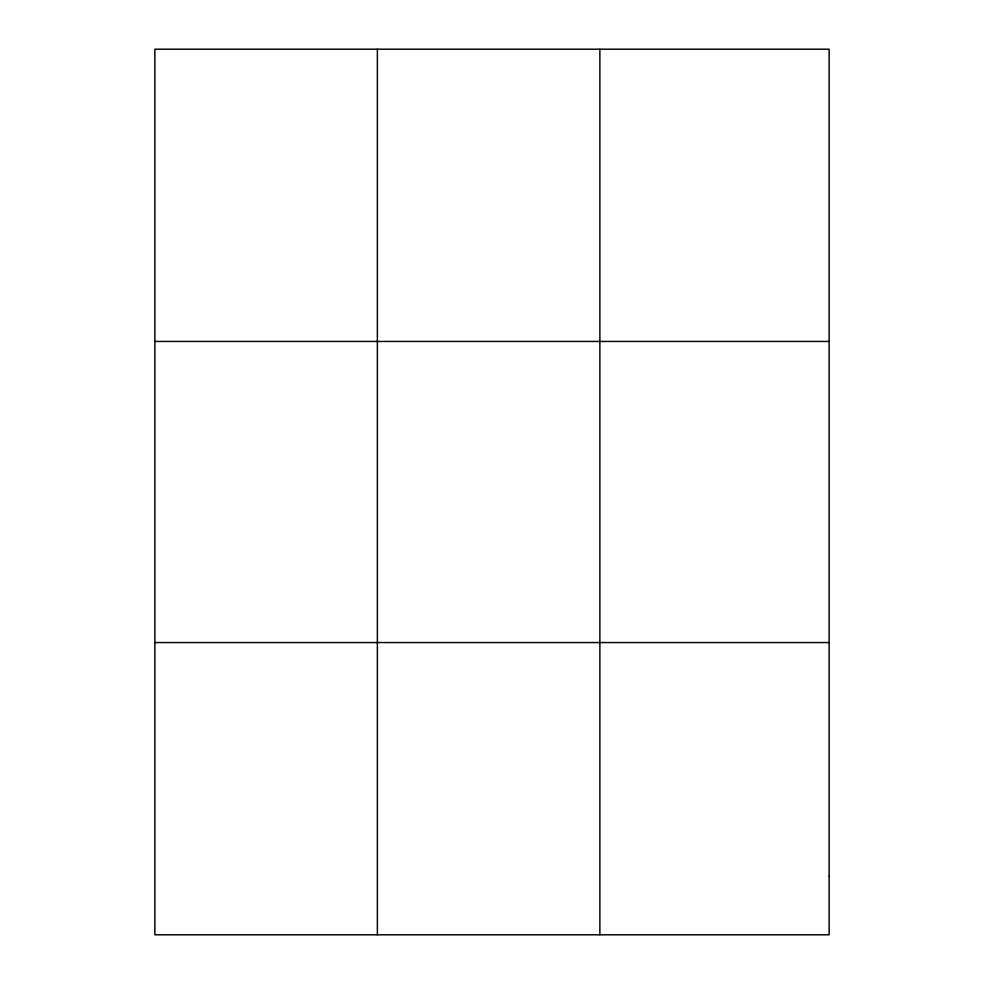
<?xml version="1.0" encoding="UTF-8"?>
<svg xmlns="http://www.w3.org/2000/svg" width="984" height="984" viewBox="0 0 984 984"><rect width="100%" height="100%" fill="white"/><g stroke="black" fill="none" stroke-linecap="round" stroke-linejoin="round"><path stroke-width="1.48" d="M377.364 934.8L377.364 49.2M599.883 934.8L599.883 49.2M154.857 341.448L829.143 341.448M154.857 642.552L829.143 642.552M829.143 876.35L829.143 934.8L154.857 934.8L154.857 49.2L829.143 49.2L829.143 876.35"/></g></svg>
